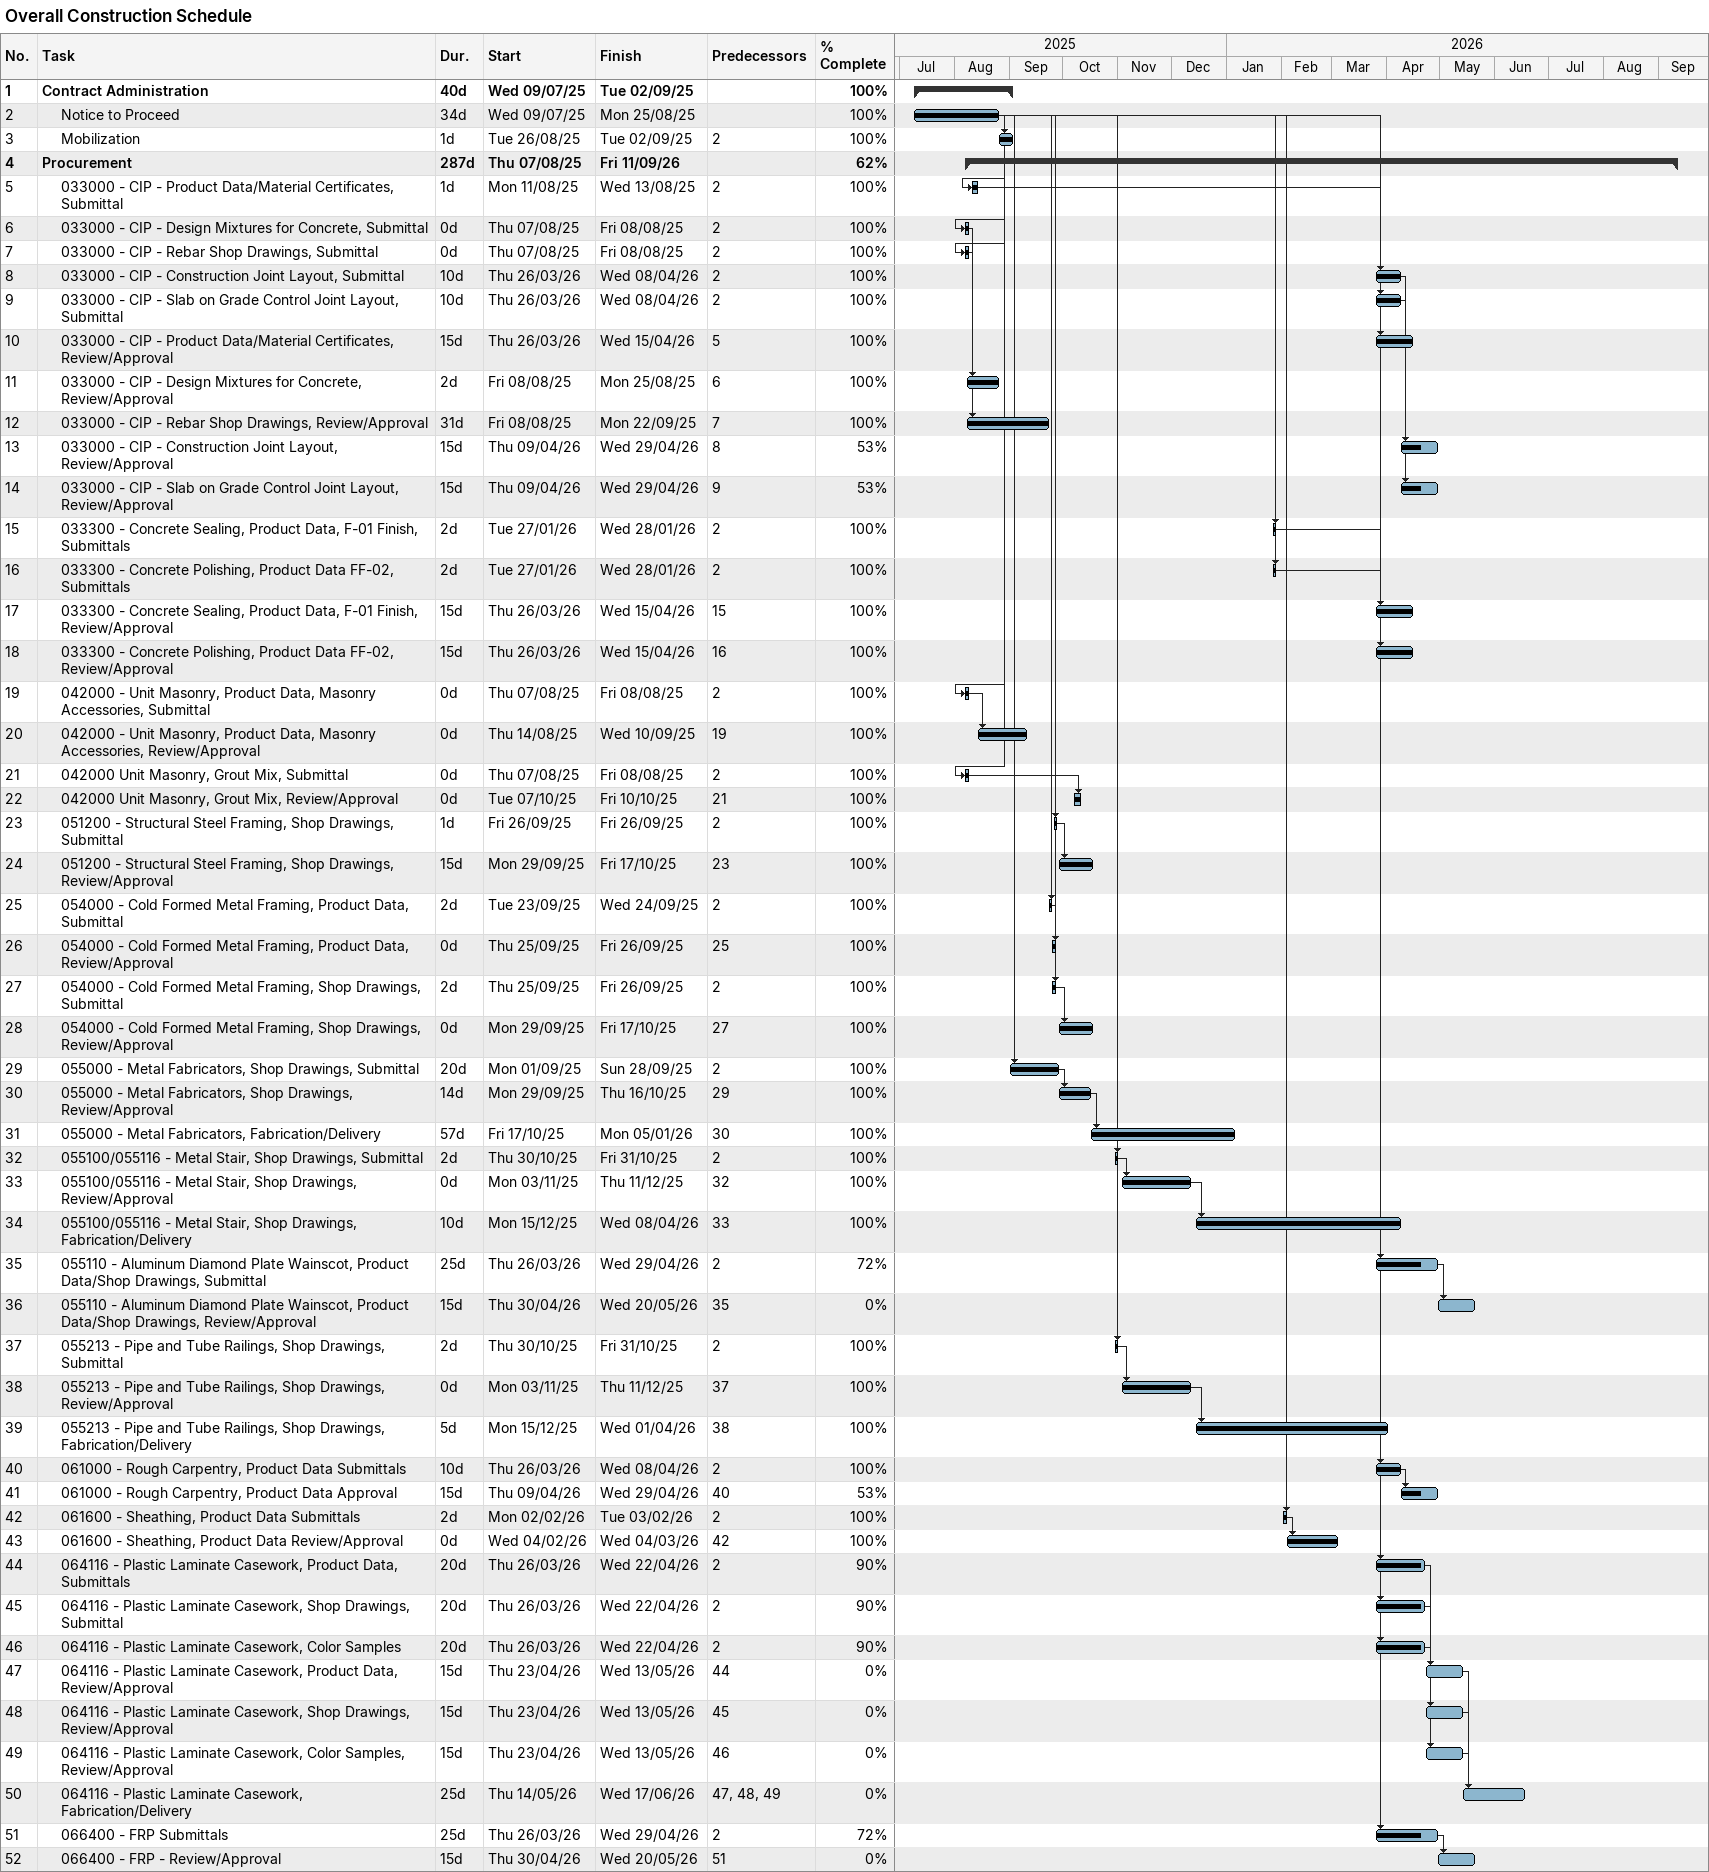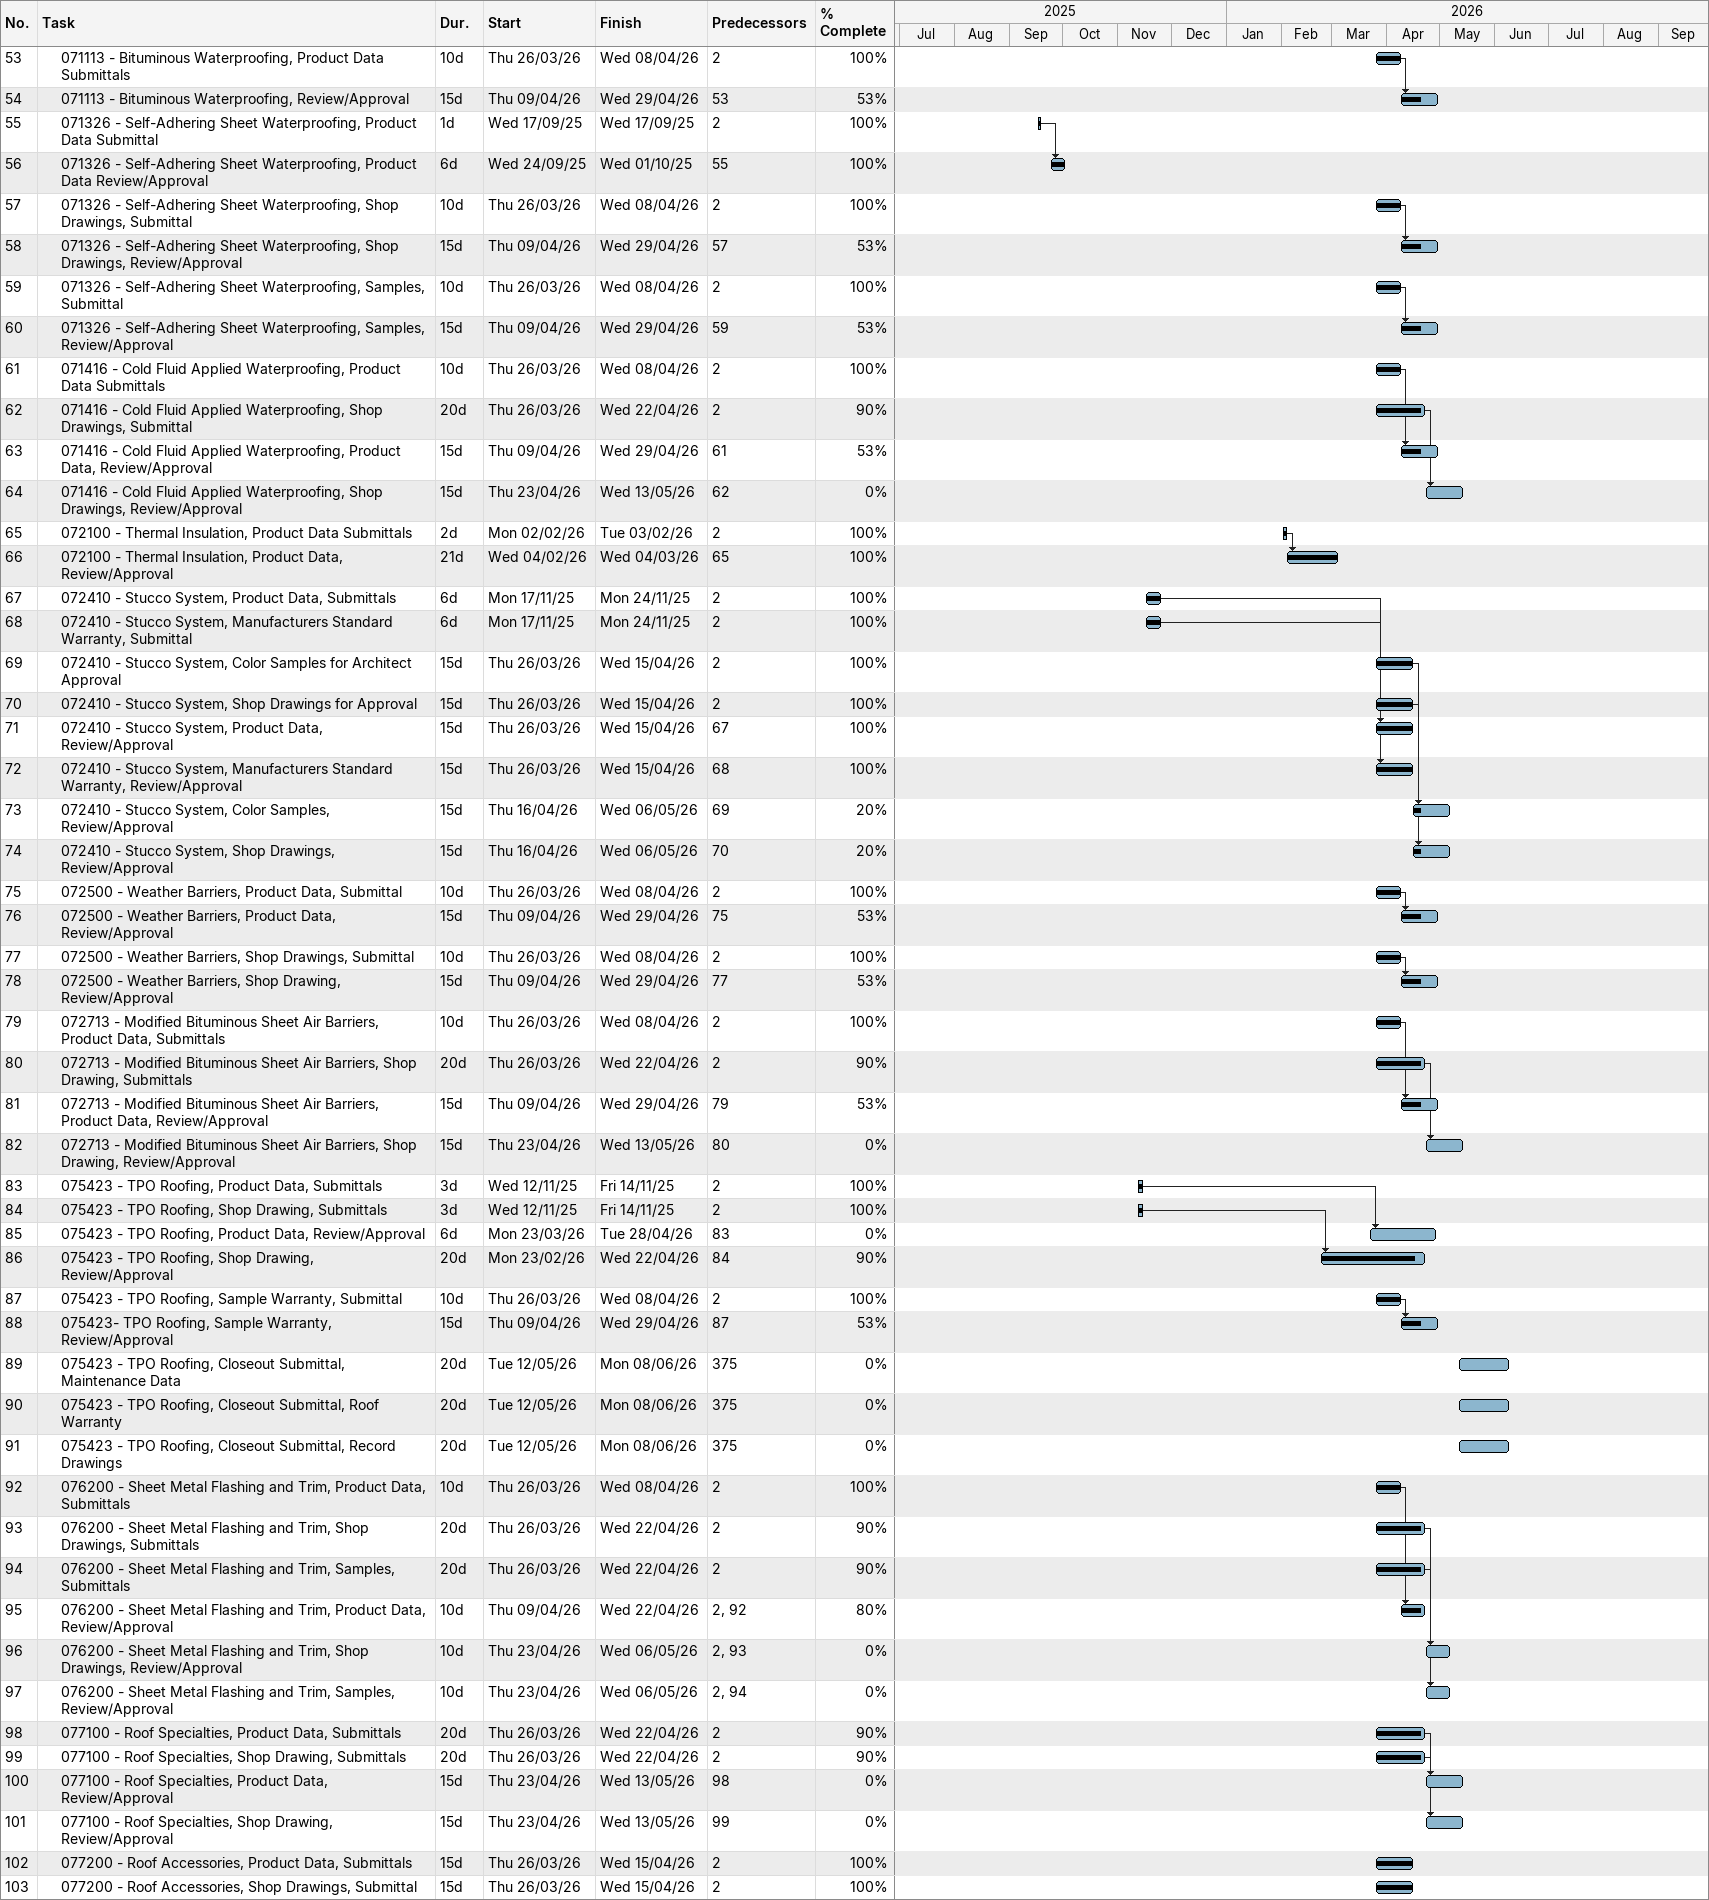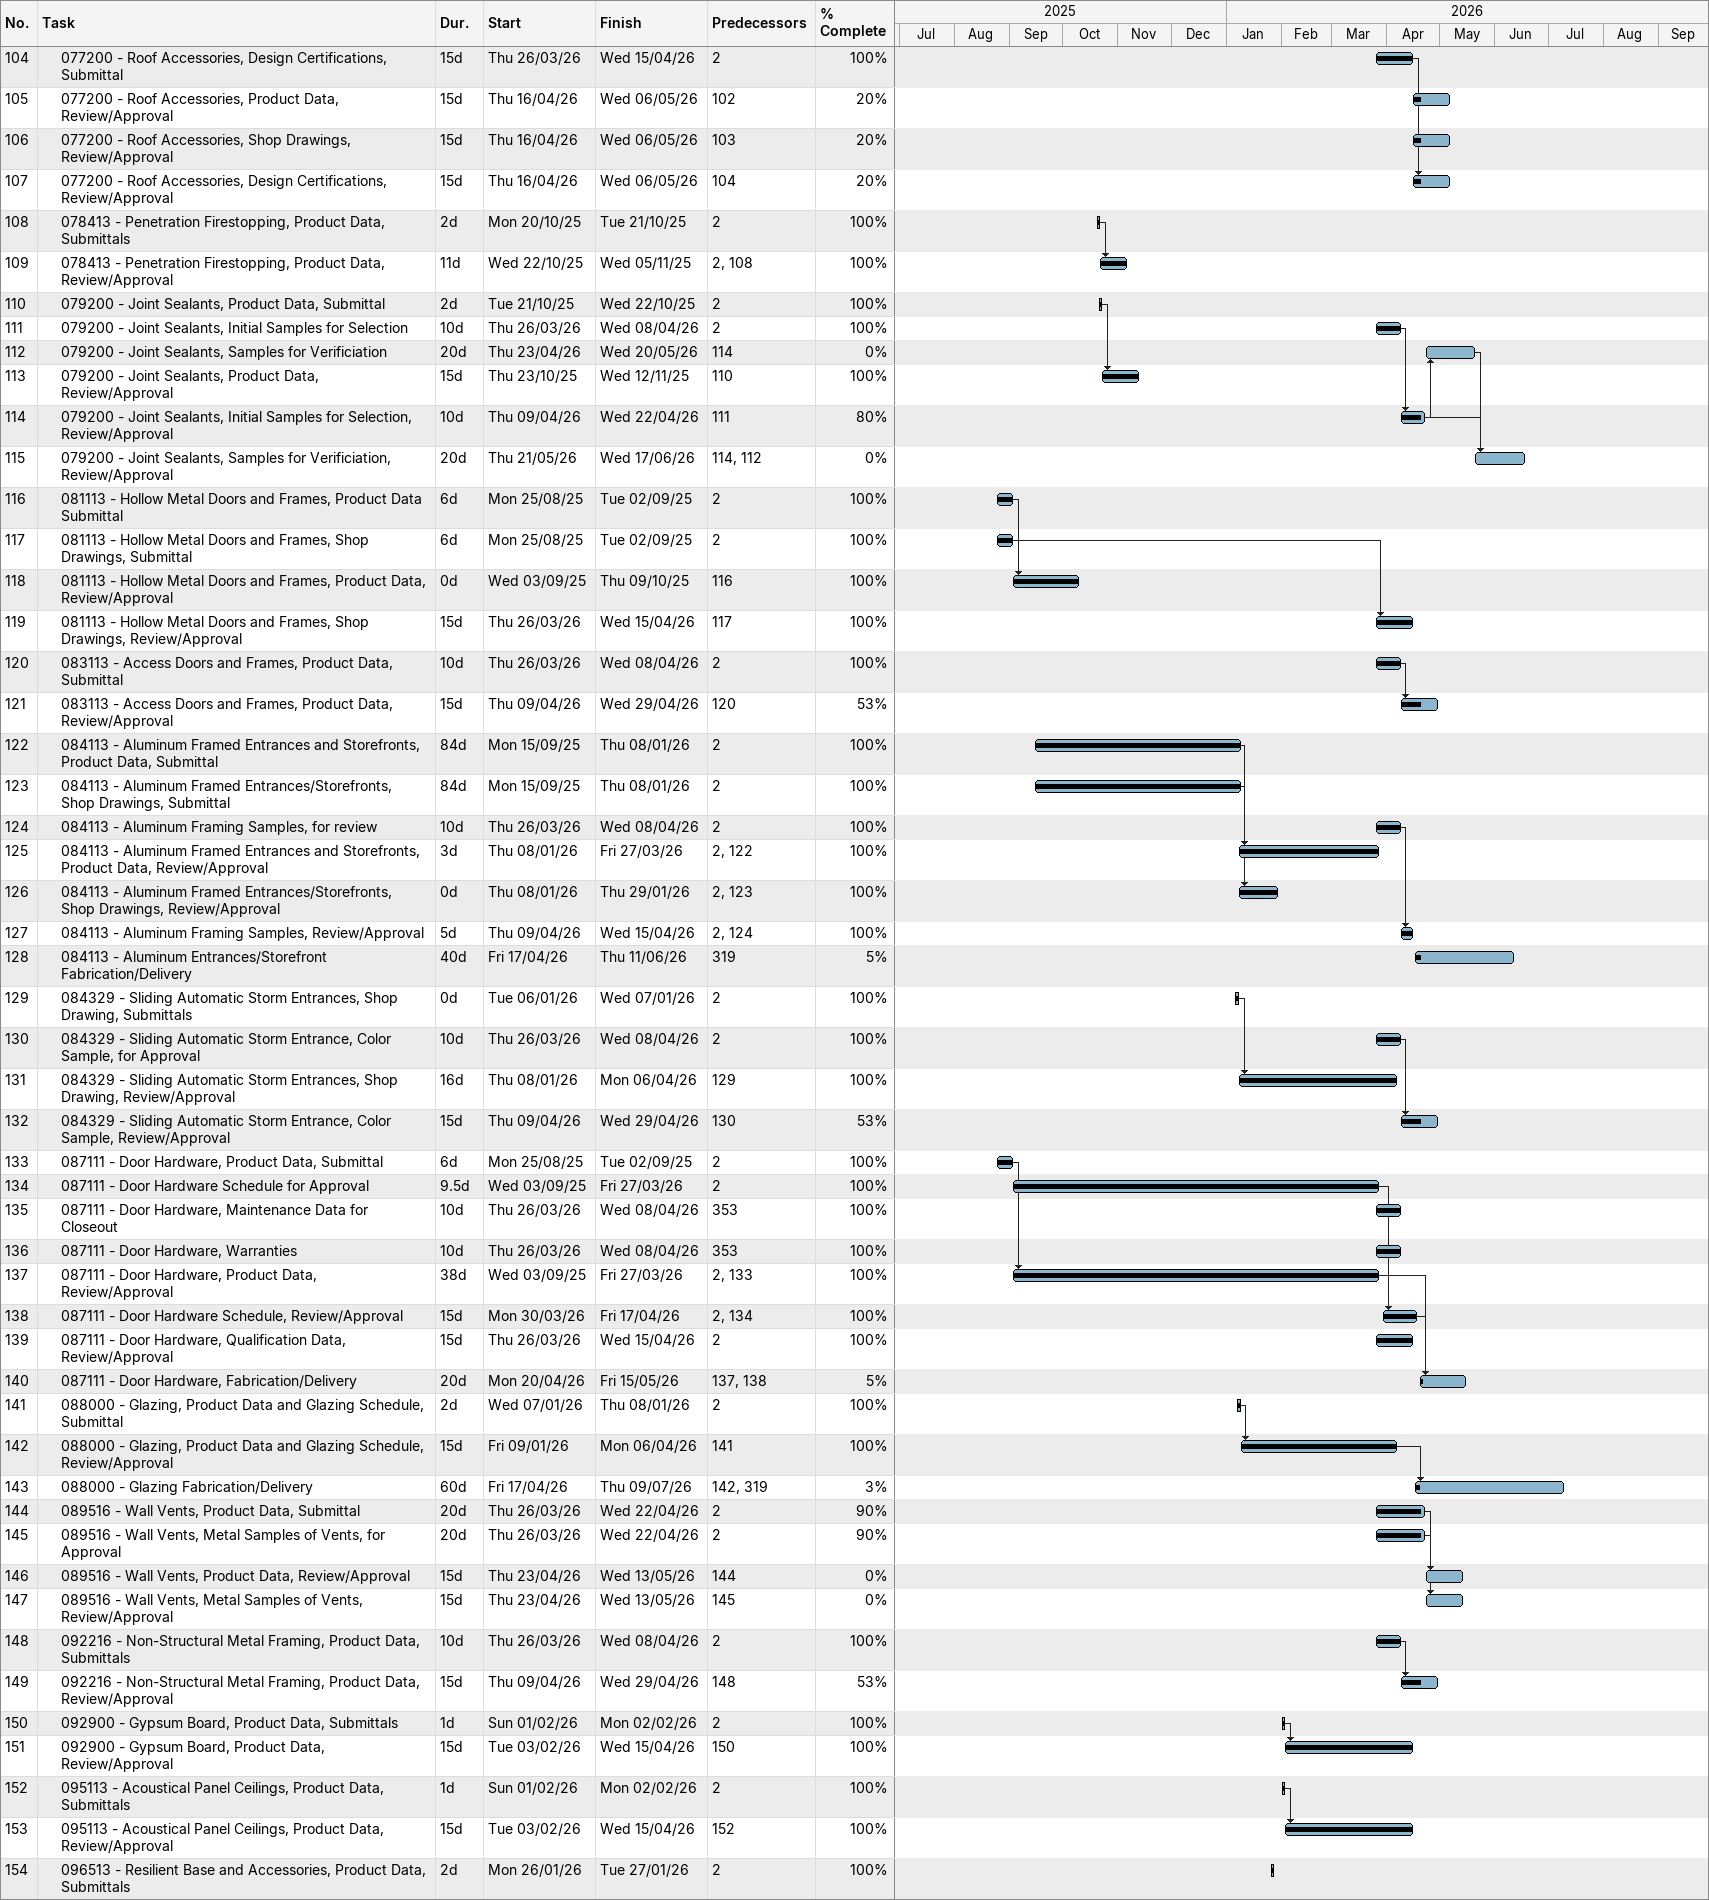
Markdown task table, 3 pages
Overall Construction Schedule

| ID | Level | Task | Duration | Start | Finish | Predecessors | % complete |
|---|---|---|---|---|---|---|---|
| 1 | 1 | **Contract Administration** | 40d | 2025-07-09 | 2025-09-02 |  | 100 |
| 2 | 2 | Notice to Proceed | 34d | 2025-07-09 | 2025-08-25 |  | 100 |
| 3 | 2 | Mobilization | 1d | 2025-08-26 | 2025-09-02 | 2 | 100 |
| 4 | 1 | **Procurement** | 287d | 2025-08-07 | 2026-09-11 |  | 62 |
| 5 | 2 | 033000 - CIP - Product Data/Material Certificates, Submittal | 1d | 2025-08-11 | 2025-08-13 | 2 | 100 |
| 6 | 2 | 033000 - CIP - Design Mixtures for Concrete, Submittal | 0d | 2025-08-07 | 2025-08-08 | 2 | 100 |
| 7 | 2 | 033000 - CIP - Rebar Shop Drawings, Submittal | 0d | 2025-08-07 | 2025-08-08 | 2 | 100 |
| 8 | 2 | 033000 - CIP - Construction Joint Layout, Submittal | 10d | 2026-03-26 | 2026-04-08 | 2 | 100 |
| 9 | 2 | 033000 - CIP - Slab on Grade Control Joint Layout, Submittal | 10d | 2026-03-26 | 2026-04-08 | 2 | 100 |
| 10 | 2 | 033000 - CIP - Product Data/Material Certificates, Review/Approval | 15d | 2026-03-26 | 2026-04-15 | 5 | 100 |
| 11 | 2 | 033000 - CIP - Design Mixtures for Concrete, Review/Approval | 2d | 2025-08-08 | 2025-08-25 | 6 | 100 |
| 12 | 2 | 033000 - CIP - Rebar Shop Drawings, Review/Approval | 31d | 2025-08-08 | 2025-09-22 | 7 | 100 |
| 13 | 2 | 033000 - CIP - Construction Joint Layout, Review/Approval | 15d | 2026-04-09 | 2026-04-29 | 8 | 53 |
| 14 | 2 | 033000 - CIP - Slab on Grade Control Joint Layout, Review/Approval | 15d | 2026-04-09 | 2026-04-29 | 9 | 53 |
| 15 | 2 | 033300 - Concrete Sealing, Product Data, F-01 Finish, Submittals | 2d | 2026-01-27 | 2026-01-28 | 2 | 100 |
| 16 | 2 | 033300 - Concrete Polishing, Product Data FF-02, Submittals | 2d | 2026-01-27 | 2026-01-28 | 2 | 100 |
| 17 | 2 | 033300 - Concrete Sealing, Product Data, F-01 Finish, Review/Approval | 15d | 2026-03-26 | 2026-04-15 | 15 | 100 |
| 18 | 2 | 033300 - Concrete Polishing, Product Data FF-02, Review/Approval | 15d | 2026-03-26 | 2026-04-15 | 16 | 100 |
| 19 | 2 | 042000 - Unit Masonry, Product Data, Masonry Accessories, Submittal | 0d | 2025-08-07 | 2025-08-08 | 2 | 100 |
| 20 | 2 | 042000 - Unit Masonry, Product Data, Masonry Accessories, Review/Approval | 0d | 2025-08-14 | 2025-09-10 | 19 | 100 |
| 21 | 2 | 042000 Unit Masonry, Grout Mix, Submittal | 0d | 2025-08-07 | 2025-08-08 | 2 | 100 |
| 22 | 2 | 042000 Unit Masonry, Grout Mix, Review/Approval | 0d | 2025-10-07 | 2025-10-10 | 21 | 100 |
| 23 | 2 | 051200 - Structural Steel Framing, Shop Drawings, Submittal | 1d | 2025-09-26 | 2025-09-26 | 2 | 100 |
| 24 | 2 | 051200 - Structural Steel Framing, Shop Drawings, Review/Approval | 15d | 2025-09-29 | 2025-10-17 | 23 | 100 |
| 25 | 2 | 054000 - Cold Formed Metal Framing, Product Data, Submittal | 2d | 2025-09-23 | 2025-09-24 | 2 | 100 |
| 26 | 2 | 054000 - Cold Formed Metal Framing, Product Data, Review/Approval | 0d | 2025-09-25 | 2025-09-26 | 25 | 100 |
| 27 | 2 | 054000 - Cold Formed Metal Framing, Shop Drawings, Submittal | 2d | 2025-09-25 | 2025-09-26 | 2 | 100 |
| 28 | 2 | 054000 - Cold Formed Metal Framing, Shop Drawings, Review/Approval | 0d | 2025-09-29 | 2025-10-17 | 27 | 100 |
| 29 | 2 | 055000 - Metal Fabricators, Shop Drawings, Submittal | 20d | 2025-09-01 | 2025-09-28 | 2 | 100 |
| 30 | 2 | 055000 - Metal Fabricators, Shop Drawings, Review/Approval | 14d | 2025-09-29 | 2025-10-16 | 29 | 100 |
| 31 | 2 | 055000 - Metal Fabricators, Fabrication/Delivery | 57d | 2025-10-17 | 2026-01-05 | 30 | 100 |
| 32 | 2 | 055100/055116 - Metal Stair, Shop Drawings, Submittal | 2d | 2025-10-30 | 2025-10-31 | 2 | 100 |
| 33 | 2 | 055100/055116 - Metal Stair, Shop Drawings, Review/Approval | 0d | 2025-11-03 | 2025-12-11 | 32 | 100 |
| 34 | 2 | 055100/055116 - Metal Stair, Shop Drawings, Fabrication/Delivery | 10d | 2025-12-15 | 2026-04-08 | 33 | 100 |
| 35 | 2 | 055110 - Aluminum Diamond Plate Wainscot, Product Data/Shop Drawings, Submittal | 25d | 2026-03-26 | 2026-04-29 | 2 | 72 |
| 36 | 2 | 055110 - Aluminum Diamond Plate Wainscot, Product Data/Shop Drawings, Review/Approval | 15d | 2026-04-30 | 2026-05-20 | 35 | 0 |
| 37 | 2 | 055213 - Pipe and Tube Railings, Shop Drawings, Submittal | 2d | 2025-10-30 | 2025-10-31 | 2 | 100 |
| 38 | 2 | 055213 - Pipe and Tube Railings, Shop Drawings, Review/Approval | 0d | 2025-11-03 | 2025-12-11 | 37 | 100 |
| 39 | 2 | 055213 - Pipe and Tube Railings, Shop Drawings, Fabrication/Delivery | 5d | 2025-12-15 | 2026-04-01 | 38 | 100 |
| 40 | 2 | 061000 - Rough Carpentry, Product Data Submittals | 10d | 2026-03-26 | 2026-04-08 | 2 | 100 |
| 41 | 2 | 061000 - Rough Carpentry, Product Data Approval | 15d | 2026-04-09 | 2026-04-29 | 40 | 53 |
| 42 | 2 | 061600 - Sheathing, Product Data Submittals | 2d | 2026-02-02 | 2026-02-03 | 2 | 100 |
| 43 | 2 | 061600 - Sheathing, Product Data Review/Approval | 0d | 2026-02-04 | 2026-03-04 | 42 | 100 |
| 44 | 2 | 064116 - Plastic Laminate Casework, Product Data, Submittals | 20d | 2026-03-26 | 2026-04-22 | 2 | 90 |
| 45 | 2 | 064116 - Plastic Laminate Casework, Shop Drawings, Submittal | 20d | 2026-03-26 | 2026-04-22 | 2 | 90 |
| 46 | 2 | 064116 - Plastic Laminate Casework, Color Samples | 20d | 2026-03-26 | 2026-04-22 | 2 | 90 |
| 47 | 2 | 064116 - Plastic Laminate Casework, Product Data, Review/Approval | 15d | 2026-04-23 | 2026-05-13 | 44 | 0 |
| 48 | 2 | 064116 - Plastic Laminate Casework, Shop Drawings, Review/Approval | 15d | 2026-04-23 | 2026-05-13 | 45 | 0 |
| 49 | 2 | 064116 - Plastic Laminate Casework, Color Samples, Review/Approval | 15d | 2026-04-23 | 2026-05-13 | 46 | 0 |
| 50 | 2 | 064116 - Plastic Laminate Casework, Fabrication/Delivery | 25d | 2026-05-14 | 2026-06-17 | 47, 48, 49 | 0 |
| 51 | 2 | 066400 - FRP Submittals | 25d | 2026-03-26 | 2026-04-29 | 2 | 72 |
| 52 | 2 | 066400 - FRP - Review/Approval | 15d | 2026-04-30 | 2026-05-20 | 51 | 0 |
| 53 | 2 | 071113 - Bituminous Waterproofing, Product Data Submittals | 10d | 2026-03-26 | 2026-04-08 | 2 | 100 |
| 54 | 2 | 071113 - Bituminous Waterproofing, Review/Approval | 15d | 2026-04-09 | 2026-04-29 | 53 | 53 |
| 55 | 2 | 071326 - Self-Adhering Sheet Waterproofing, Product Data Submittal | 1d | 2025-09-17 | 2025-09-17 | 2 | 100 |
| 56 | 2 | 071326 - Self-Adhering Sheet Waterproofing, Product Data Review/Approval | 6d | 2025-09-24 | 2025-10-01 | 55 | 100 |
| 57 | 2 | 071326 - Self-Adhering Sheet Waterproofing, Shop Drawings, Submittal | 10d | 2026-03-26 | 2026-04-08 | 2 | 100 |
| 58 | 2 | 071326 - Self-Adhering Sheet Waterproofing, Shop Drawings, Review/Approval | 15d | 2026-04-09 | 2026-04-29 | 57 | 53 |
| 59 | 2 | 071326 - Self-Adhering Sheet Waterproofing, Samples, Submittal | 10d | 2026-03-26 | 2026-04-08 | 2 | 100 |
| 60 | 2 | 071326 - Self-Adhering Sheet Waterproofing, Samples, Review/Approval | 15d | 2026-04-09 | 2026-04-29 | 59 | 53 |
| 61 | 2 | 071416 - Cold Fluid Applied Waterproofing, Product Data Submittals | 10d | 2026-03-26 | 2026-04-08 | 2 | 100 |
| 62 | 2 | 071416 - Cold Fluid Applied Waterproofing, Shop Drawings, Submittal | 20d | 2026-03-26 | 2026-04-22 | 2 | 90 |
| 63 | 2 | 071416 - Cold Fluid Applied Waterproofing, Product Data, Review/Approval | 15d | 2026-04-09 | 2026-04-29 | 61 | 53 |
| 64 | 2 | 071416 - Cold Fluid Applied Waterproofing, Shop Drawings, Review/Approval | 15d | 2026-04-23 | 2026-05-13 | 62 | 0 |
| 65 | 2 | 072100 - Thermal Insulation, Product Data Submittals | 2d | 2026-02-02 | 2026-02-03 | 2 | 100 |
| 66 | 2 | 072100 - Thermal Insulation, Product Data, Review/Approval | 21d | 2026-02-04 | 2026-03-04 | 65 | 100 |
| 67 | 2 | 072410 - Stucco System, Product Data, Submittals | 6d | 2025-11-17 | 2025-11-24 | 2 | 100 |
| 68 | 2 | 072410 - Stucco System, Manufacturers Standard Warranty, Submittal | 6d | 2025-11-17 | 2025-11-24 | 2 | 100 |
| 69 | 2 | 072410 - Stucco System, Color Samples for Architect Approval | 15d | 2026-03-26 | 2026-04-15 | 2 | 100 |
| 70 | 2 | 072410 - Stucco System, Shop Drawings for Approval | 15d | 2026-03-26 | 2026-04-15 | 2 | 100 |
| 71 | 2 | 072410 - Stucco System, Product Data, Review/Approval | 15d | 2026-03-26 | 2026-04-15 | 67 | 100 |
| 72 | 2 | 072410 - Stucco System, Manufacturers Standard Warranty, Review/Approval | 15d | 2026-03-26 | 2026-04-15 | 68 | 100 |
| 73 | 2 | 072410 - Stucco System, Color Samples, Review/Approval | 15d | 2026-04-16 | 2026-05-06 | 69 | 20 |
| 74 | 2 | 072410 - Stucco System, Shop Drawings, Review/Approval | 15d | 2026-04-16 | 2026-05-06 | 70 | 20 |
| 75 | 2 | 072500 - Weather Barriers, Product Data, Submittal | 10d | 2026-03-26 | 2026-04-08 | 2 | 100 |
| 76 | 2 | 072500 - Weather Barriers, Product Data, Review/Approval | 15d | 2026-04-09 | 2026-04-29 | 75 | 53 |
| 77 | 2 | 072500 - Weather Barriers, Shop Drawings, Submittal | 10d | 2026-03-26 | 2026-04-08 | 2 | 100 |
| 78 | 2 | 072500 - Weather Barriers, Shop Drawing, Review/Approval | 15d | 2026-04-09 | 2026-04-29 | 77 | 53 |
| 79 | 2 | 072713 - Modified Bituminous Sheet Air Barriers, Product Data, Submittals | 10d | 2026-03-26 | 2026-04-08 | 2 | 100 |
| 80 | 2 | 072713 - Modified Bituminous Sheet Air Barriers, Shop Drawing, Submittals | 20d | 2026-03-26 | 2026-04-22 | 2 | 90 |
| 81 | 2 | 072713 - Modified Bituminous Sheet Air Barriers, Product Data, Review/Approval | 15d | 2026-04-09 | 2026-04-29 | 79 | 53 |
| 82 | 2 | 072713 - Modified Bituminous Sheet Air Barriers, Shop Drawing, Review/Approval | 15d | 2026-04-23 | 2026-05-13 | 80 | 0 |
| 83 | 2 | 075423 - TPO Roofing, Product Data, Submittals | 3d | 2025-11-12 | 2025-11-14 | 2 | 100 |
| 84 | 2 | 075423 - TPO Roofing, Shop Drawing, Submittals | 3d | 2025-11-12 | 2025-11-14 | 2 | 100 |
| 85 | 2 | 075423 - TPO Roofing, Product Data, Review/Approval | 6d | 2026-03-23 | 2026-04-28 | 83 | 0 |
| 86 | 2 | 075423 - TPO Roofing, Shop Drawing, Review/Approval | 20d | 2026-02-23 | 2026-04-22 | 84 | 90 |
| 87 | 2 | 075423 - TPO Roofing, Sample Warranty, Submittal | 10d | 2026-03-26 | 2026-04-08 | 2 | 100 |
| 88 | 2 | 075423- TPO Roofing, Sample Warranty, Review/Approval | 15d | 2026-04-09 | 2026-04-29 | 87 | 53 |
| 89 | 2 | 075423 - TPO Roofing, Closeout Submittal, Maintenance Data | 20d | 2026-05-12 | 2026-06-08 | 375 | 0 |
| 90 | 2 | 075423 - TPO Roofing, Closeout Submittal, Roof Warranty | 20d | 2026-05-12 | 2026-06-08 | 375 | 0 |
| 91 | 2 | 075423 - TPO Roofing, Closeout Submittal, Record Drawings | 20d | 2026-05-12 | 2026-06-08 | 375 | 0 |
| 92 | 2 | 076200 - Sheet Metal Flashing and Trim, Product Data, Submittals | 10d | 2026-03-26 | 2026-04-08 | 2 | 100 |
| 93 | 2 | 076200 - Sheet Metal Flashing and Trim, Shop Drawings, Submittals | 20d | 2026-03-26 | 2026-04-22 | 2 | 90 |
| 94 | 2 | 076200 - Sheet Metal Flashing and Trim, Samples, Submittals | 20d | 2026-03-26 | 2026-04-22 | 2 | 90 |
| 95 | 2 | 076200 - Sheet Metal Flashing and Trim, Product Data, Review/Approval | 10d | 2026-04-09 | 2026-04-22 | 2, 92 | 80 |
| 96 | 2 | 076200 - Sheet Metal Flashing and Trim, Shop Drawings, Review/Approval | 10d | 2026-04-23 | 2026-05-06 | 2, 93 | 0 |
| 97 | 2 | 076200 - Sheet Metal Flashing and Trim, Samples, Review/Approval | 10d | 2026-04-23 | 2026-05-06 | 2, 94 | 0 |
| 98 | 2 | 077100 - Roof Specialties, Product Data, Submittals | 20d | 2026-03-26 | 2026-04-22 | 2 | 90 |
| 99 | 2 | 077100 - Roof Specialties, Shop Drawing, Submittals | 20d | 2026-03-26 | 2026-04-22 | 2 | 90 |
| 100 | 2 | 077100 - Roof Specialties, Product Data, Review/Approval | 15d | 2026-04-23 | 2026-05-13 | 98 | 0 |
| 101 | 2 | 077100 - Roof Specialties, Shop Drawing, Review/Approval | 15d | 2026-04-23 | 2026-05-13 | 99 | 0 |
| 102 | 2 | 077200 - Roof Accessories, Product Data, Submittals | 15d | 2026-03-26 | 2026-04-15 | 2 | 100 |
| 103 | 2 | 077200 - Roof Accessories, Shop Drawings, Submittal | 15d | 2026-03-26 | 2026-04-15 | 2 | 100 |
| 104 | 2 | 077200 - Roof Accessories, Design Certifications, Submittal | 15d | 2026-03-26 | 2026-04-15 | 2 | 100 |
| 105 | 2 | 077200 - Roof Accessories, Product Data, Review/Approval | 15d | 2026-04-16 | 2026-05-06 | 102 | 20 |
| 106 | 2 | 077200 - Roof Accessories, Shop Drawings, Review/Approval | 15d | 2026-04-16 | 2026-05-06 | 103 | 20 |
| 107 | 2 | 077200 - Roof Accessories, Design Certifications, Review/Approval | 15d | 2026-04-16 | 2026-05-06 | 104 | 20 |
| 108 | 2 | 078413 - Penetration Firestopping, Product Data, Submittals | 2d | 2025-10-20 | 2025-10-21 | 2 | 100 |
| 109 | 2 | 078413 - Penetration Firestopping, Product Data, Review/Approval | 11d | 2025-10-22 | 2025-11-05 | 2, 108 | 100 |
| 110 | 2 | 079200 - Joint Sealants, Product Data, Submittal | 2d | 2025-10-21 | 2025-10-22 | 2 | 100 |
| 111 | 2 | 079200 - Joint Sealants, Initial Samples for Selection | 10d | 2026-03-26 | 2026-04-08 | 2 | 100 |
| 112 | 2 | 079200 - Joint Sealants, Samples for Verificiation | 20d | 2026-04-23 | 2026-05-20 | 114 | 0 |
| 113 | 2 | 079200 - Joint Sealants, Product Data, Review/Approval | 15d | 2025-10-23 | 2025-11-12 | 110 | 100 |
| 114 | 2 | 079200 - Joint Sealants, Initial Samples for Selection, Review/Approval | 10d | 2026-04-09 | 2026-04-22 | 111 | 80 |
| 115 | 2 | 079200 - Joint Sealants, Samples for Verificiation, Review/Approval | 20d | 2026-05-21 | 2026-06-17 | 114, 112 | 0 |
| 116 | 2 | 081113 - Hollow Metal Doors and Frames, Product Data Submittal | 6d | 2025-08-25 | 2025-09-02 | 2 | 100 |
| 117 | 2 | 081113 - Hollow Metal Doors and Frames, Shop Drawings, Submittal | 6d | 2025-08-25 | 2025-09-02 | 2 | 100 |
| 118 | 2 | 081113 - Hollow Metal Doors and Frames, Product Data, Review/Approval | 0d | 2025-09-03 | 2025-10-09 | 116 | 100 |
| 119 | 2 | 081113 - Hollow Metal Doors and Frames, Shop Drawings, Review/Approval | 15d | 2026-03-26 | 2026-04-15 | 117 | 100 |
| 120 | 2 | 083113 - Access Doors and Frames, Product Data, Submittal | 10d | 2026-03-26 | 2026-04-08 | 2 | 100 |
| 121 | 2 | 083113 - Access Doors and Frames, Product Data, Review/Approval | 15d | 2026-04-09 | 2026-04-29 | 120 | 53 |
| 122 | 2 | 084113 - Aluminum Framed Entrances and Storefronts, Product Data, Submittal | 84d | 2025-09-15 | 2026-01-08 | 2 | 100 |
| 123 | 2 | 084113 - Aluminum Framed Entrances/Storefronts, Shop Drawings, Submittal | 84d | 2025-09-15 | 2026-01-08 | 2 | 100 |
| 124 | 2 | 084113 - Aluminum Framing Samples, for review | 10d | 2026-03-26 | 2026-04-08 | 2 | 100 |
| 125 | 2 | 084113 - Aluminum Framed Entrances and Storefronts, Product Data, Review/Approval | 3d | 2026-01-08 | 2026-03-27 | 2, 122 | 100 |
| 126 | 2 | 084113 - Aluminum Framed Entrances/Storefronts, Shop Drawings, Review/Approval | 0d | 2026-01-08 | 2026-01-29 | 2, 123 | 100 |
| 127 | 2 | 084113 - Aluminum Framing Samples, Review/Approval | 5d | 2026-04-09 | 2026-04-15 | 2, 124 | 100 |
| 128 | 2 | 084113 - Aluminum Entrances/Storefront Fabrication/Delivery | 40d | 2026-04-17 | 2026-06-11 | 319 | 5 |
| 129 | 2 | 084329 - Sliding Automatic Storm Entrances, Shop Drawing, Submittals | 0d | 2026-01-06 | 2026-01-07 | 2 | 100 |
| 130 | 2 | 084329 - Sliding Automatic Storm Entrance, Color Sample, for Approval | 10d | 2026-03-26 | 2026-04-08 | 2 | 100 |
| 131 | 2 | 084329 - Sliding Automatic Storm Entrances, Shop Drawing, Review/Approval | 16d | 2026-01-08 | 2026-04-06 | 129 | 100 |
| 132 | 2 | 084329 - Sliding Automatic Storm Entrance, Color Sample, Review/Approval | 15d | 2026-04-09 | 2026-04-29 | 130 | 53 |
| 133 | 2 | 087111 - Door Hardware, Product Data, Submittal | 6d | 2025-08-25 | 2025-09-02 | 2 | 100 |
| 134 | 2 | 087111 - Door Hardware Schedule for Approval | 9.5d | 2025-09-03 | 2026-03-27 | 2 | 100 |
| 135 | 2 | 087111 - Door Hardware, Maintenance Data for Closeout | 10d | 2026-03-26 | 2026-04-08 | 353 | 100 |
| 136 | 2 | 087111 - Door Hardware, Warranties | 10d | 2026-03-26 | 2026-04-08 | 353 | 100 |
| 137 | 2 | 087111 - Door Hardware, Product Data, Review/Approval | 38d | 2025-09-03 | 2026-03-27 | 2, 133 | 100 |
| 138 | 2 | 087111 - Door Hardware Schedule, Review/Approval | 15d | 2026-03-30 | 2026-04-17 | 2, 134 | 100 |
| 139 | 2 | 087111 - Door Hardware, Qualification Data, Review/Approval | 15d | 2026-03-26 | 2026-04-15 | 2 | 100 |
| 140 | 2 | 087111 - Door Hardware, Fabrication/Delivery | 20d | 2026-04-20 | 2026-05-15 | 137, 138 | 5 |
| 141 | 2 | 088000 - Glazing, Product Data and Glazing Schedule, Submittal | 2d | 2026-01-07 | 2026-01-08 | 2 | 100 |
| 142 | 2 | 088000 - Glazing, Product Data and Glazing Schedule, Review/Approval | 15d | 2026-01-09 | 2026-04-06 | 141 | 100 |
| 143 | 2 | 088000 - Glazing Fabrication/Delivery | 60d | 2026-04-17 | 2026-07-09 | 142, 319 | 3 |
| 144 | 2 | 089516 - Wall Vents, Product Data, Submittal | 20d | 2026-03-26 | 2026-04-22 | 2 | 90 |
| 145 | 2 | 089516 - Wall Vents, Metal Samples of Vents, for Approval | 20d | 2026-03-26 | 2026-04-22 | 2 | 90 |
| 146 | 2 | 089516 - Wall Vents, Product Data, Review/Approval | 15d | 2026-04-23 | 2026-05-13 | 144 | 0 |
| 147 | 2 | 089516 - Wall Vents, Metal Samples of Vents, Review/Approval | 15d | 2026-04-23 | 2026-05-13 | 145 | 0 |
| 148 | 2 | 092216 - Non-Structural Metal Framing, Product Data, Submittals | 10d | 2026-03-26 | 2026-04-08 | 2 | 100 |
| 149 | 2 | 092216 - Non-Structural Metal Framing, Product Data, Review/Approval | 15d | 2026-04-09 | 2026-04-29 | 148 | 53 |
| 150 | 2 | 092900 - Gypsum Board, Product Data, Submittals | 1d | 2026-02-01 | 2026-02-02 | 2 | 100 |
| 151 | 2 | 092900 - Gypsum Board, Product Data, Review/Approval | 15d | 2026-02-03 | 2026-04-15 | 150 | 100 |
| 152 | 2 | 095113 - Acoustical Panel Ceilings, Product Data, Submittals | 1d | 2026-02-01 | 2026-02-02 | 2 | 100 |
| 153 | 2 | 095113 - Acoustical Panel Ceilings, Product Data, Review/Approval | 15d | 2026-02-03 | 2026-04-15 | 152 | 100 |
| 154 | 2 | 096513 - Resilient Base and Accessories, Product Data, Submittals | 2d | 2026-01-26 | 2026-01-27 | 2 | 100 |
